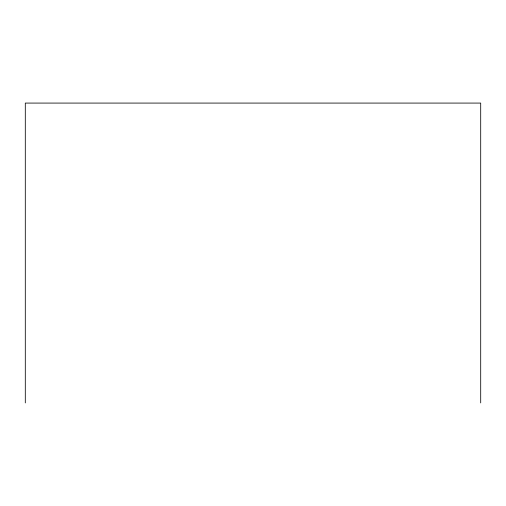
<?xml version="1.0" encoding="UTF-8"?>
<svg xmlns="http://www.w3.org/2000/svg" width="506" height="506" viewBox="0 0 506 506"><rect width="100%" height="100%" fill="white"/><g stroke="black" fill="none" stroke-linecap="round" stroke-linejoin="round"><path stroke-width="0.76" d="M480.7 402.921L480.7 103.079L25.3 103.079L25.3 402.921"/></g></svg>
